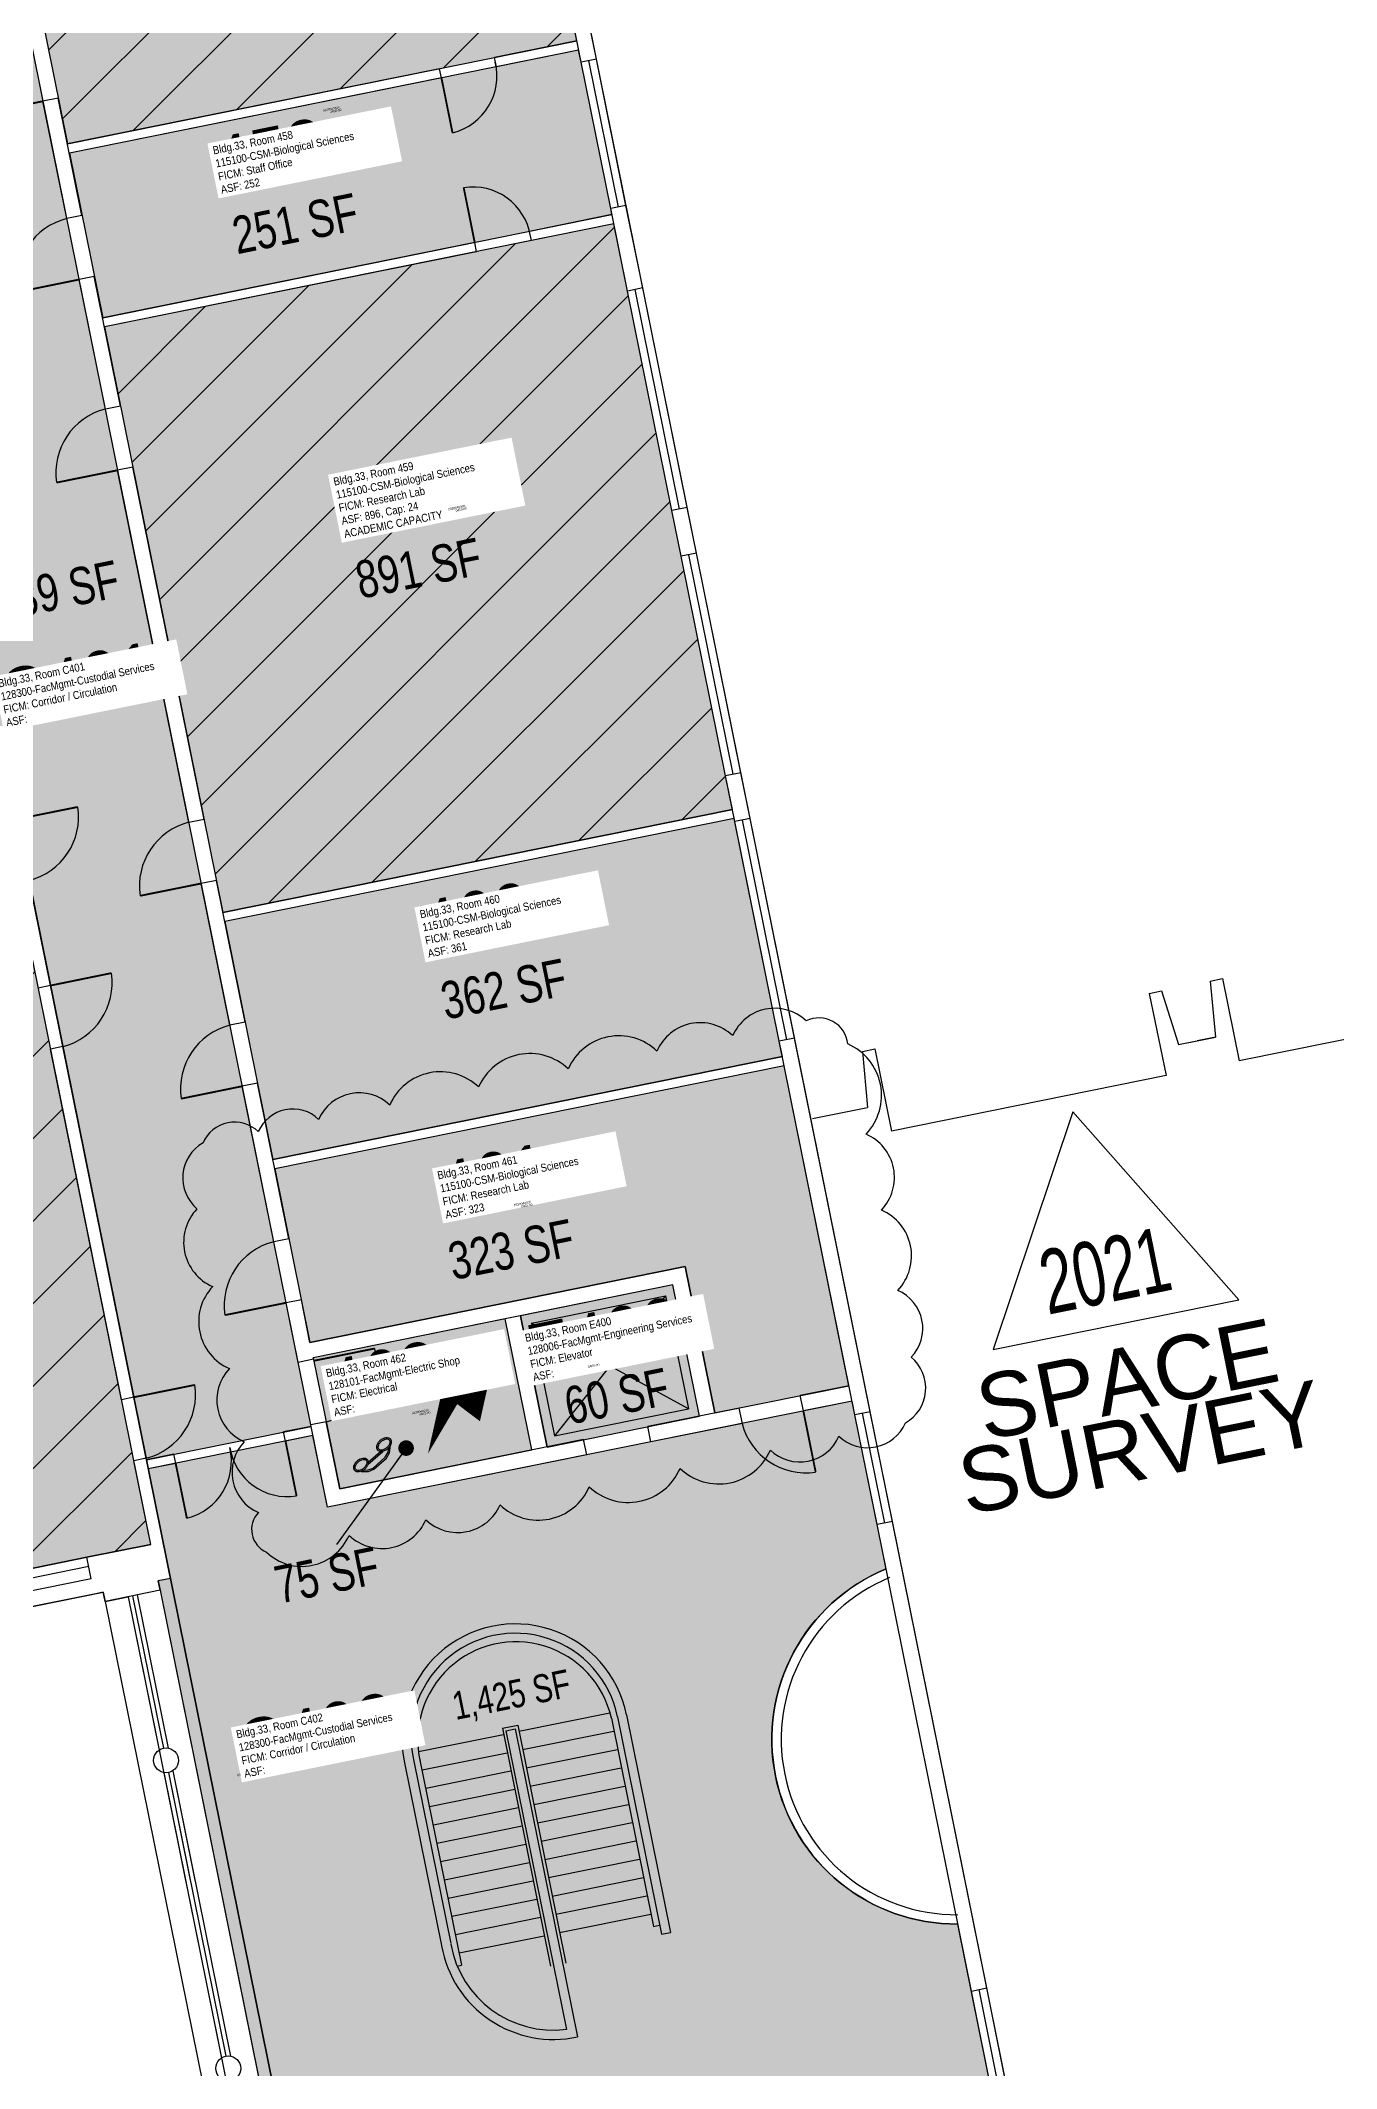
# Model space of a CAD drawing. Header units: inches. Extents: x 69218124 to 69220511, y 27679097 to 27683436.
# Drawn here: x 69218760 to 69219593, y 27681273 to 27682577 of the extents above; entities that cross this region are included whole.
import ezdxf
from ezdxf.enums import TextEntityAlignment as Align

# ---------------------------------------------------------------- set-up
doc = ezdxf.new("R2010")
doc.units = ezdxf.units.IN
doc.header["$LTSCALE"] = 0.25
doc.header["$MEASUREMENT"] = 0
doc.layers.get('0').update_dxf_attribs({"linetype": 'CONTINUOUS'})
for name, color, linetype in [('A-DOOR', 2, 'CONTINUOUS'), ('A-FLOR', 3, 'CONTINUOUS'), ('A-GLAZ', 1, 'CONTINUOUS'), ('A-IDEN-ICON', 4, 'CONTINUOUS'), ('A-IDEN-RNUM', 7, 'CONTINUOUS'), ('A-IDEN-SNUM', 4, 'CONTINUOUS'), ('A-IDEN-VNUM', 4, 'CONTINUOUS'), ('A-ROOF', 2, 'CONTINUOUS'), ('A-WALL', 5, 'CONTINUOUS'), ('AREA-ASSIGN', 7, 'CONTINUOUS'), ('AREA-GROSS', 1, 'CONTINUOUS'), ('AREA-OUTSIDE', 3, 'CONTINUOUS'), ('AREA-TEXT', 3, 'CONTINUOUS'), ('Rooms-Capacity', 4, 'CONTINUOUS'), ('Rooms-Category-Color', 7, 'CONTINUOUS'), ('Rooms-College-Color', 7, 'CONTINUOUS'), ('Rooms-Department-Color', 7, 'CONTINUOUS'), ('Rooms-Division-Color', 7, 'CONTINUOUS'), ('Rooms-Information', 7, 'CONTINUOUS')]:
    doc.layers.add(name, color=color, linetype=linetype)
doc.layers.add('A-REV', color=1, linetype='CONTINUOUS', true_color=0xff0000)
doc.styles.add('Arial', font='arial.ttf')
doc.styles.add('CP_AREA', font='arial.ttf', dxfattribs={"height": 15})
doc.styles.add('CP_ROOMSNUMBER', font='arial.ttf', dxfattribs={"height": 1})
doc.styles.add('CP_ROOMVNUMBER', font='arial.ttf', dxfattribs={"width": 0.85, "height": 0.075})
doc.styles.get("Standard").update_dxf_attribs({"font": 'arial.ttf'})
doc.dimstyles.get("Standard").update_dxf_attribs({"dimtxt": 0.18, "dimasz": 0.18, "dimexe": 0.18, "dimexo": 0.0625, "dimgap": 0.09, "dimtad": 0, "dimtih": 1, "dimtoh": 1, "dimdec": 4, "dimzin": 0, "dimdsep": 46, "dimtxsty": 'Standard', "dimcen": 0.09, "dimadec": 0, "dimazin": 0, "dimtfac": 1, "dimtdec": 4, "dimtofl": 0, "dimtmove": 0, "dimatfit": 3, "dimfxl": 1, "dimtolj": 1, "dimtzin": 0, "dimarcsym": 0})
pattern_1 = [(45, (0, 0), (-26.516504294, 26.516504294), [])]

# ---------------------------------------------------------------- blocks, each defined once
blk = doc.blocks.new('CPELECT')
blk.add_lwpolyline([(0.0623, 0.0629, 0, 0.03, 0), (0.0105, -0.0168, 0.03, 0.03, 0), (-0.0105, 0.0068, 0.03, 0, 0), (-0.0623, -0.0729, 0.03, 0, 0)], format="xyseb")
blk = doc.blocks.new('CPPHONE')
for p, q in [((0.0096, 0.0252), (-0.0196, -0.0252)), ((0.0169, 0.0279), (-0.0182, -0.0329))]:
    blk.add_line(p, q)
for points in [[(0.0288, 0.0786, 0.139889), (0.0216, 0.0804, 0.107118), (0.0122, 0.0781, 0.079812), (0.0039, 0.0722, 0.067459), (-0.0035, 0.0626, 0.067459), (-0.008, 0.0515, 0.079812), (-0.009, 0.0413, 0.107118), (-0.0064, 0.032, 0.139889), (-0.0012, 0.0267, 0.139889), (0.0061, 0.0248, 0.107118), (0.0155, 0.0272, 0.079812), (0.0238, 0.0331, 0.067459), (0.0312, 0.0426, 0.067459), (0.0357, 0.0538, 0.079812), (0.0367, 0.0639, 0.107118), (0.034, 0.0732, 0.139889)], [(0.0263, 0.0743, 0.139889), (0.0218, 0.0754, 0.107118), (0.0144, 0.0736, 0.079812), (0.0074, 0.0686, 0.067459), (0.0008, 0.0601, 0.067459), (-0.0032, 0.0502, 0.079812), (-0.004, 0.0417, 0.107118), (-0.0019, 0.0344, 0.139889), (0.0013, 0.031, 0.139889), (0.0059, 0.0298, 0.107118), (0.0133, 0.0317, 0.079812), (0.0203, 0.0367, 0.067459), (0.0268, 0.0451, 0.067459), (0.0309, 0.055, 0.079812), (0.0317, 0.0636, 0.107118), (0.0296, 0.0709, 0.139889)], [(-0.0262, -0.0167, 0.139889), (-0.0334, -0.0148, 0.107118), (-0.0428, -0.0172, 0.079812), (-0.0511, -0.0231, 0.067459), (-0.0585, -0.0326, 0.067459), (-0.063, -0.0438, 0.079812), (-0.064, -0.0539, 0.107118), (-0.0614, -0.0632, 0.139889), (-0.0562, -0.0686, 0.139889), (-0.0489, -0.0704, 0.107118), (-0.0395, -0.0681, 0.079812), (-0.0312, -0.0622, 0.067459), (-0.0238, -0.0526, 0.067459), (-0.0193, -0.0415, 0.079812), (-0.0183, -0.0313, 0.107118), (-0.021, -0.022, 0.139889)], [(-0.0287, -0.021, 0.139889), (-0.0332, -0.0198, 0.107118), (-0.0406, -0.0217, 0.079812), (-0.0476, -0.0267, 0.067459), (-0.0542, -0.0351, 0.067459), (-0.0582, -0.045, 0.079812), (-0.059, -0.0536, 0.107118), (-0.0569, -0.0609, 0.139889), (-0.0537, -0.0643, 0.139889), (-0.0491, -0.0654, 0.107118), (-0.0417, -0.0636, 0.079812), (-0.0347, -0.0586, 0.067459), (-0.0282, -0.0501, 0.067459), (-0.0241, -0.0402, 0.079812), (-0.0233, -0.0317, 0.107118), (-0.0254, -0.0244, 0.139889)]]:
    blk.add_lwpolyline(points, format="xyb", close=True)
for points in [[(0.0364, 0.0572), (0.0417, 0.0308), (0.0382, 0.0108), (0.0082, -0.0411), (-0.0083, -0.0558), (-0.0338, -0.0645)], [(0.0334, 0.047), (0.0366, 0.0307), (0.0334, 0.0126), (0.0043, -0.0379), (-0.0109, -0.0514), (-0.0265, -0.0567)]]:
    blk.add_lwpolyline(points)
blk = doc.blocks.new('Space Revision')
at = {"layer": 'A-REV', "transparency": 16777216}
blk.add_lwpolyline([(0, 2.538), (-1.465, 0), (1.465, 0)], close=True, dxfattribs=at)
at = {"layer": 'A-REV', "transparency": 16777216, "insert": (0, -0.274), "char_height": 0.75, "attachment_point": 2, "line_spacing_factor": 0.65, "style": 'Arial'}
blk.add_mtext_dynamic_manual_height_columns('SPACE\\PSURVEY', width=1.2391, gutter_width=0.0182, heights=[0], dxfattribs=at)
at = {"layer": 'A-REV', "transparency": 16777216, "style": 'Arial', "width": 0.65}
blk.add_attdef('YEAR', text='', height=0.75, dxfattribs=at).set_placement((0, 0.646), align=Align.MIDDLE_CENTER)
at = {"layer": 'A-REV', "style": 'Arial', "flags": 1}
blk.add_attdef('UPDATES', text='', height=0.75, dxfattribs=at).set_placement((1.499, 1.084), align=Align.TOP_LEFT)

msp = doc.modelspace()

# ---------------------------------------------------------------- hatches: boundary and pattern name
at = {"layer": 'Rooms-Capacity'}
h = msp.add_hatch(dxfattribs=at)
h.set_pattern_fill('ANSI31', color=256, scale=300, style=0)
h.set_pattern_definition(pattern_1)
h.paths.add_polyline_path([(69219104.5, 27682576.7), (69219096.6, 27682615.9), (69219068, 27682757), (69219062.1, 27682786.4), (69219033.5, 27682927.6), (69219029.8, 27682946.2), (69218702.4, 27682880), (69218777.2, 27682510.5)])
h = msp.add_hatch(dxfattribs=at)
h.set_pattern_fill('ANSI31', color=256, scale=300, style=0)
h.set_pattern_definition(pattern_1)
h.paths.add_polyline_path([(69218877.1, 27682016.5), (69219204.5, 27682082.7), (69219200.1, 27682104.3), (69219171.6, 27682245.4), (69219165.6, 27682274.8), (69219137.1, 27682415.9), (69219128.3, 27682459.1), (69218801, 27682392.8)])
h = msp.add_hatch(dxfattribs=at)
h.set_pattern_fill('ANSI31', color=256, scale=300, style=0)
h.set_pattern_definition(pattern_1)
h.paths.add_polyline_path([(69218754.8, 27681985.7), (69218425.5, 27681919), (69218428, 27681906.3), (69218437.6, 27681859.3), (69218501.4, 27681543.6), (69218695.5, 27681582.9), (69218789.6, 27681602), (69218830.7, 27681610.3)])
at = {"layer": 'Rooms-Category-Color', "true_color": 0xffff64}
msp.add_hatch(color=51, dxfattribs=at).paths.add_polyline_path([(69219104.5, 27682576.7), (69219096.6, 27682615.9), (69219068, 27682757), (69219062.1, 27682786.4), (69219033.5, 27682927.6), (69219029.8, 27682946.2), (69218702.4, 27682880), (69218777.2, 27682510.5)])
at = {"layer": 'Rooms-Category-Color', "true_color": 0xadadad}
for points in [[(69218827.9, 27681664.7), (69218933.7, 27681686.1), (69218712, 27682782), (69218606.2, 27682760.6)], [(69219166.3, 27681777.1), (69219068.3, 27681757.2), (69219085.4, 27681672.9), (69219183.4, 27681692.8)], [(69219075.6, 27681671), (69219058.5, 27681755.3), (69218935, 27681730.3), (69218952.1, 27681646)]]:
    msp.add_hatch(color=253, dxfattribs=at).paths.add_polyline_path(points)
at = {"layer": 'Rooms-Category-Color', "true_color": 0xfa9ba3}
msp.add_hatch(color=241, dxfattribs=at).paths.add_polyline_path([(69219127.1, 27682465), (69219126.3, 27682468.9), (69219107.3, 27682563), (69219105.7, 27682570.8), (69218778.4, 27682504.6), (69218799.8, 27682398.7)])
at = {"layer": 'Rooms-Category-Color', "true_color": 0xe3f498}
for points in [[(69218877.1, 27682016.5), (69219204.5, 27682082.7), (69219200.1, 27682104.3), (69219171.6, 27682245.4), (69219165.6, 27682274.8), (69219137.1, 27682415.9), (69219128.3, 27682459.1), (69218801, 27682392.8)], [(69218909.2, 27681857.7), (69219236.6, 27681923.9), (69219234.6, 27681933.7), (69219205.7, 27682076.8), (69218878.3, 27682010.6)], [(69218754.8, 27681985.7), (69218425.5, 27681919), (69218428, 27681906.3), (69218437.6, 27681859.3), (69218501.4, 27681543.6), (69218695.5, 27681582.9), (69218789.6, 27681602), (69218830.7, 27681610.3)], [(69218910.4, 27681851.8), (69218933, 27681740.1), (69219174.2, 27681788.9), (69219193.2, 27681694.8), (69219279.4, 27681712.2), (69219237.8, 27681918)]]:
    msp.add_hatch(color=61, dxfattribs=at).paths.add_polyline_path(points)
at = {"layer": 'Rooms-Category-Color', "true_color": 0xadadad}
h = msp.add_hatch(color=253, dxfattribs=at)
edge = h.paths.add_edge_path()
edge.add_line((69219303.3, 27681594.6), (69219283.2, 27681693.6))
edge.add_line((69219283.2, 27681693.6), (69219281.4, 27681702.4))
edge.add_line((69219281.4, 27681702.4), (69218944.3, 27681634.2))
edge.add_line((69218944.3, 27681634.2), (69218934.9, 27681680.3))
edge.add_line((69218934.9, 27681680.3), (69218829.1, 27681658.8))
edge.add_line((69218829.1, 27681658.8), (69218843.3, 27681588.3))
edge.add_line((69218843.3, 27681588.3), (69218835.5, 27681586.8))
edge.add_line((69218835.5, 27681586.8), (69218836.7, 27681580.9))
edge.add_line((69218836.7, 27681580.9), (69218836.7, 27681580.9))
edge.add_line((69218836.7, 27681580.9), (69218920.8, 27681165.3))
edge.add_line((69218920.8, 27681165.3), (69218928.6, 27681166.9))
edge.add_line((69218928.6, 27681166.9), (69218932.2, 27681149.2))
edge.add_line((69218932.2, 27681149.2), (69218934.4, 27681138.5))
edge.add_line((69218934.4, 27681138.5), (69218937.3, 27681123.8))
edge.add_line((69218937.3, 27681123.8), (69219051, 27681146.8))
edge.add_line((69219051, 27681146.8), (69219043.9, 27681182))
edge.add_line((69219043.9, 27681182), (69219373.2, 27681248.7))
edge.add_line((69219373.2, 27681248.7), (69219372.4, 27681252.6))
edge.add_line((69219372.4, 27681252.6), (69219349.4, 27681366.3))
edge.add_arc((69219348.5, 27681484.9), 118.6, 112.4189, 270.4584, ccw=False)
at = {"layer": 'Rooms-College-Color', "true_color": 0xffff64}
msp.add_hatch(color=51, dxfattribs=at).paths.add_polyline_path([(69219104.5, 27682576.7), (69219096.6, 27682615.9), (69219068, 27682757), (69219062.1, 27682786.4), (69219033.5, 27682927.6), (69219029.8, 27682946.2), (69218702.4, 27682880), (69218777.2, 27682510.5)])
at = {"layer": 'Rooms-College-Color', "true_color": 0xadadad}
for points in [[(69218827.9, 27681664.7), (69218933.7, 27681686.1), (69218712, 27682782), (69218606.2, 27682760.6)], [(69219166.3, 27681777.1), (69219068.3, 27681757.2), (69219085.4, 27681672.9), (69219183.4, 27681692.8)], [(69219075.6, 27681671), (69219058.5, 27681755.3), (69218935, 27681730.3), (69218952.1, 27681646)]]:
    msp.add_hatch(color=253, dxfattribs=at).paths.add_polyline_path(points)
at = {"layer": 'Rooms-College-Color', "true_color": 0xffe090}
for points in [[(69219127.1, 27682465), (69219126.3, 27682468.9), (69219107.3, 27682563), (69219105.7, 27682570.8), (69218778.4, 27682504.6), (69218799.8, 27682398.7)], [(69218877.1, 27682016.5), (69219204.5, 27682082.7), (69219200.1, 27682104.3), (69219171.6, 27682245.4), (69219165.6, 27682274.8), (69219137.1, 27682415.9), (69219128.3, 27682459.1), (69218801, 27682392.8)], [(69218909.2, 27681857.7), (69219236.6, 27681923.9), (69219234.6, 27681933.7), (69219205.7, 27682076.8), (69218878.3, 27682010.6)], [(69218754.8, 27681985.7), (69218425.5, 27681919), (69218428, 27681906.3), (69218437.6, 27681859.3), (69218501.4, 27681543.6), (69218695.5, 27681582.9), (69218789.6, 27681602), (69218830.7, 27681610.3)], [(69218910.4, 27681851.8), (69218933, 27681740.1), (69219174.2, 27681788.9), (69219193.2, 27681694.8), (69219279.4, 27681712.2), (69219237.8, 27681918)]]:
    msp.add_hatch(color=41, dxfattribs=at).paths.add_polyline_path(points)
at = {"layer": 'Rooms-College-Color', "true_color": 0xadadad}
h = msp.add_hatch(color=253, dxfattribs=at)
edge = h.paths.add_edge_path()
edge.add_line((69219303.3, 27681594.6), (69219283.2, 27681693.6))
edge.add_line((69219283.2, 27681693.6), (69219281.4, 27681702.4))
edge.add_line((69219281.4, 27681702.4), (69218944.3, 27681634.2))
edge.add_line((69218944.3, 27681634.2), (69218934.9, 27681680.3))
edge.add_line((69218934.9, 27681680.3), (69218829.1, 27681658.8))
edge.add_line((69218829.1, 27681658.8), (69218843.3, 27681588.3))
edge.add_line((69218843.3, 27681588.3), (69218835.5, 27681586.8))
edge.add_line((69218835.5, 27681586.8), (69218836.7, 27681580.9))
edge.add_line((69218836.7, 27681580.9), (69218836.7, 27681580.9))
edge.add_line((69218836.7, 27681580.9), (69218920.8, 27681165.3))
edge.add_line((69218920.8, 27681165.3), (69218928.6, 27681166.9))
edge.add_line((69218928.6, 27681166.9), (69218932.2, 27681149.2))
edge.add_line((69218932.2, 27681149.2), (69218934.4, 27681138.5))
edge.add_line((69218934.4, 27681138.5), (69218937.3, 27681123.8))
edge.add_line((69218937.3, 27681123.8), (69219051, 27681146.8))
edge.add_line((69219051, 27681146.8), (69219043.9, 27681182))
edge.add_line((69219043.9, 27681182), (69219373.2, 27681248.7))
edge.add_line((69219373.2, 27681248.7), (69219372.4, 27681252.6))
edge.add_line((69219372.4, 27681252.6), (69219349.4, 27681366.3))
edge.add_arc((69219348.5, 27681484.9), 118.6, 112.4189, 270.4584, ccw=False)
at = {"layer": 'Rooms-Department-Color', "true_color": 0x003fff}
msp.add_hatch(color=160, dxfattribs=at).paths.add_polyline_path([(69219104.5, 27682576.7), (69219096.6, 27682615.9), (69219068, 27682757), (69219062.1, 27682786.4), (69219033.5, 27682927.6), (69219029.8, 27682946.2), (69218702.4, 27682880), (69218777.2, 27682510.5)])
at = {"layer": 'Rooms-Department-Color', "true_color": 0xacacac}
for points in [[(69218827.9, 27681664.7), (69218933.7, 27681686.1), (69218712, 27682782), (69218606.2, 27682760.6)], [(69219166.3, 27681777.1), (69219068.3, 27681757.2), (69219085.4, 27681672.9), (69219183.4, 27681692.8)], [(69219075.6, 27681671), (69219058.5, 27681755.3), (69218935, 27681730.3), (69218952.1, 27681646)]]:
    msp.add_hatch(color=253, dxfattribs=at).paths.add_polyline_path(points)
at = {"layer": 'Rooms-Department-Color', "true_color": 0xffe090}
for points in [[(69219127.1, 27682465), (69219126.3, 27682468.9), (69219107.3, 27682563), (69219105.7, 27682570.8), (69218778.4, 27682504.6), (69218799.8, 27682398.7)], [(69218877.1, 27682016.5), (69219204.5, 27682082.7), (69219200.1, 27682104.3), (69219171.6, 27682245.4), (69219165.6, 27682274.8), (69219137.1, 27682415.9), (69219128.3, 27682459.1), (69218801, 27682392.8)], [(69218909.2, 27681857.7), (69219236.6, 27681923.9), (69219234.6, 27681933.7), (69219205.7, 27682076.8), (69218878.3, 27682010.6)], [(69218754.8, 27681985.7), (69218425.5, 27681919), (69218428, 27681906.3), (69218437.6, 27681859.3), (69218501.4, 27681543.6), (69218695.5, 27681582.9), (69218789.6, 27681602), (69218830.7, 27681610.3)], [(69218910.4, 27681851.8), (69218933, 27681740.1), (69219174.2, 27681788.9), (69219193.2, 27681694.8), (69219279.4, 27681712.2), (69219237.8, 27681918)]]:
    msp.add_hatch(color=41, dxfattribs=at).paths.add_polyline_path(points)
at = {"layer": 'Rooms-Department-Color', "true_color": 0xacacac}
h = msp.add_hatch(color=253, dxfattribs=at)
edge = h.paths.add_edge_path()
edge.add_line((69219303.3, 27681594.6), (69219283.2, 27681693.6))
edge.add_line((69219283.2, 27681693.6), (69219281.4, 27681702.4))
edge.add_line((69219281.4, 27681702.4), (69218944.3, 27681634.2))
edge.add_line((69218944.3, 27681634.2), (69218934.9, 27681680.3))
edge.add_line((69218934.9, 27681680.3), (69218829.1, 27681658.8))
edge.add_line((69218829.1, 27681658.8), (69218843.3, 27681588.3))
edge.add_line((69218843.3, 27681588.3), (69218835.5, 27681586.8))
edge.add_line((69218835.5, 27681586.8), (69218836.7, 27681580.9))
edge.add_line((69218836.7, 27681580.9), (69218836.7, 27681580.9))
edge.add_line((69218836.7, 27681580.9), (69218920.8, 27681165.3))
edge.add_line((69218920.8, 27681165.3), (69218928.6, 27681166.9))
edge.add_line((69218928.6, 27681166.9), (69218932.2, 27681149.2))
edge.add_line((69218932.2, 27681149.2), (69218934.4, 27681138.5))
edge.add_line((69218934.4, 27681138.5), (69218937.3, 27681123.8))
edge.add_line((69218937.3, 27681123.8), (69219051, 27681146.8))
edge.add_line((69219051, 27681146.8), (69219043.9, 27681182))
edge.add_line((69219043.9, 27681182), (69219373.2, 27681248.7))
edge.add_line((69219373.2, 27681248.7), (69219372.4, 27681252.6))
edge.add_line((69219372.4, 27681252.6), (69219349.4, 27681366.3))
edge.add_arc((69219348.5, 27681484.9), 118.6, 112.4189, 270.4584, ccw=False)
at = {"layer": 'Rooms-Division-Color', "true_color": 0x003fff}
msp.add_hatch(color=160, dxfattribs=at).paths.add_polyline_path([(69219104.5, 27682576.7), (69219096.6, 27682615.9), (69219068, 27682757), (69219062.1, 27682786.4), (69219033.5, 27682927.6), (69219029.8, 27682946.2), (69218702.4, 27682880), (69218777.2, 27682510.5)])
at = {"layer": 'Rooms-Division-Color', "true_color": 0xadadad}
for points in [[(69218827.9, 27681664.7), (69218933.7, 27681686.1), (69218712, 27682782), (69218606.2, 27682760.6)], [(69219166.3, 27681777.1), (69219068.3, 27681757.2), (69219085.4, 27681672.9), (69219183.4, 27681692.8)], [(69219075.6, 27681671), (69219058.5, 27681755.3), (69218935, 27681730.3), (69218952.1, 27681646)]]:
    msp.add_hatch(color=253, dxfattribs=at).paths.add_polyline_path(points)
at = {"layer": 'Rooms-Division-Color', "true_color": 0xffe090}
for points in [[(69219127.1, 27682465), (69219126.3, 27682468.9), (69219107.3, 27682563), (69219105.7, 27682570.8), (69218778.4, 27682504.6), (69218799.8, 27682398.7)], [(69218877.1, 27682016.5), (69219204.5, 27682082.7), (69219200.1, 27682104.3), (69219171.6, 27682245.4), (69219165.6, 27682274.8), (69219137.1, 27682415.9), (69219128.3, 27682459.1), (69218801, 27682392.8)], [(69218909.2, 27681857.7), (69219236.6, 27681923.9), (69219234.6, 27681933.7), (69219205.7, 27682076.8), (69218878.3, 27682010.6)], [(69218754.8, 27681985.7), (69218425.5, 27681919), (69218428, 27681906.3), (69218437.6, 27681859.3), (69218501.4, 27681543.6), (69218695.5, 27681582.9), (69218789.6, 27681602), (69218830.7, 27681610.3)], [(69218910.4, 27681851.8), (69218933, 27681740.1), (69219174.2, 27681788.9), (69219193.2, 27681694.8), (69219279.4, 27681712.2), (69219237.8, 27681918)]]:
    msp.add_hatch(color=41, dxfattribs=at).paths.add_polyline_path(points)
at = {"layer": 'Rooms-Division-Color', "true_color": 0xadadad}
h = msp.add_hatch(color=253, dxfattribs=at)
edge = h.paths.add_edge_path()
edge.add_line((69219303.3, 27681594.6), (69219283.2, 27681693.6))
edge.add_line((69219283.2, 27681693.6), (69219281.4, 27681702.4))
edge.add_line((69219281.4, 27681702.4), (69218944.3, 27681634.2))
edge.add_line((69218944.3, 27681634.2), (69218934.9, 27681680.3))
edge.add_line((69218934.9, 27681680.3), (69218829.1, 27681658.8))
edge.add_line((69218829.1, 27681658.8), (69218843.3, 27681588.3))
edge.add_line((69218843.3, 27681588.3), (69218835.5, 27681586.8))
edge.add_line((69218835.5, 27681586.8), (69218836.7, 27681580.9))
edge.add_line((69218836.7, 27681580.9), (69218836.7, 27681580.9))
edge.add_line((69218836.7, 27681580.9), (69218920.8, 27681165.3))
edge.add_line((69218920.8, 27681165.3), (69218928.6, 27681166.9))
edge.add_line((69218928.6, 27681166.9), (69218932.2, 27681149.2))
edge.add_line((69218932.2, 27681149.2), (69218934.4, 27681138.5))
edge.add_line((69218934.4, 27681138.5), (69218937.3, 27681123.8))
edge.add_line((69218937.3, 27681123.8), (69219051, 27681146.8))
edge.add_line((69219051, 27681146.8), (69219043.9, 27681182))
edge.add_line((69219043.9, 27681182), (69219373.2, 27681248.7))
edge.add_line((69219373.2, 27681248.7), (69219372.4, 27681252.6))
edge.add_line((69219372.4, 27681252.6), (69219349.4, 27681366.3))
edge.add_arc((69219348.5, 27681484.9), 118.6, 112.4189, 270.4584, ccw=False)

# ---------------------------------------------------------------- linework, layer by layer
at = {"layer": 'A-DOOR', "const_width": 1.2, "elevation": 0}
for points in [[(69219017.5, 27682553), (69219024.6, 27682517.7)], [(69218761.4, 27682537.9), (69218722.2, 27682530)], [(69219038.9, 27682447.1), (69219031.8, 27682482.4)], [(69218784.6, 27682423.3), (69218745.4, 27682415.3)], [(69218809.4, 27682300.7), (69218770.2, 27682292.8)], [(69218744.6, 27682076.4), (69218783.8, 27682084.3)], [(69218863.1, 27682035.1), (69218823.9, 27682027.2)], [(69218766.2, 27681969.5), (69218805.4, 27681977.5)], [(69218889.5, 27681904.8), (69218850.3, 27681896.8)], [(69218917.7, 27681765.6), (69218878.5, 27681757.7)], [(69218935.4, 27681728.3), (69218974.6, 27681736.2)], [(69218819.8, 27681704.9), (69218859, 27681712.8)], [(69219250.1, 27681696.1), (69219258, 27681656.9)], [(69218917.3, 27681676.7), (69218924.4, 27681641.4)], [(69218846.7, 27681662.4), (69218853.9, 27681627.1)]]:
    msp.add_lwpolyline(points, dxfattribs=at)
at = {"layer": 'A-DOOR'}
for centre, radius, start, end in [((69219015.7, 27682554.1, 0), 37.5, 283.7293, 13.7293), ((69219037.7, 27682445.3, 0), 37.5, 9.1481, 99.1481), ((69218787, 27682421.7, 0), 42.1, 104.1782, 188.6991), ((69218811.8, 27682299.2, 0), 42.1, 104.1782, 188.6991), ((69218742.2, 27682077.9, 0), 42.1, 284.1782, 8.6991), ((69218865.5, 27682033.6, 0), 42.1, 104.1782, 188.6991), ((69218763.8, 27681971.1, 0), 42.1, 284.1782, 8.6991), ((69218891.9, 27681903.2, 0), 42.1, 104.1782, 188.6991), ((69218920, 27681764, 0), 42.1, 104.1782, 188.6991), ((69218933.1, 27681729.9, 0), 42.1, 284.1782, 8.6991), ((69218817.4, 27681706.5, 0), 42.1, 284.1782, 8.6991), ((69219251.6, 27681698.4, 0), 42.1, 194.1782, 278.6991), ((69218845, 27681663.6, 0), 37.5, 283.7293, 13.7293), ((69218918.5, 27681678.5, 0), 37.5, 189.1481, 279.1481)]:
    msp.add_arc(centre, radius, start, end, dxfattribs=at)
at = {"layer": 'A-FLOR'}
for p, q in [((69219075.4, 27681752.5, 0), (69219161.6, 27681770, 0)), ((69219161.6, 27681770, 0), (69219090.1, 27681680, 0)), ((69219161.6, 27681770, 0), (69219176.3, 27681697.5, 0)), ((69219075.4, 27681752.5, 0), (69219090.1, 27681680, 0)), ((69219176.3, 27681697.5, 0), (69219075.4, 27681752.5, 0)), ((69219090.1, 27681680, 0), (69219176.3, 27681697.5, 0)), ((69218801.4, 27681573.7, 0), (69218885.5, 27681158.2, 0)), ((69218836.7, 27681580.9, 0), (69218920.8, 27681165.3, 0)), ((69219056.7, 27681492.1, 0), (69219066.5, 27681494.1, 0)), ((69219056.7, 27681492.1, 0), (69219087.6, 27681339.2, 0)), ((69219059, 27681490.5, 0), (69219064.9, 27681491.7, 0)), ((69219066.5, 27681494.1, 0), (69219097.4, 27681341.2, 0)), ((69219067.3, 27681490.2, 0), (69219125.8, 27681502, 0)), ((69219126.7, 27681498.7, 0), (69219153.8, 27681364.8, 0)), ((69219002.7, 27681477.1, 0), (69219057.4, 27681488.2, 0)), ((69219069.6, 27681478.4, 0), (69219128.2, 27681490.3, 0)), ((69219072, 27681466.6, 0), (69219130.6, 27681478.5, 0)), ((69219003.2, 27681473.7, 0), (69219030.3, 27681339.9, 0)), ((69219005.1, 27681465.4, 0), (69219059.8, 27681476.4, 0)), ((69219074.4, 27681454.9, 0), (69219133, 27681466.7, 0)), ((69219007.5, 27681453.6, 0), (69219062.2, 27681464.7, 0)), ((69219009.9, 27681441.8, 0), (69219064.6, 27681452.9, 0)), ((69219076.8, 27681443.1, 0), (69219135.4, 27681455, 0)), ((69219012.3, 27681430.1, 0), (69219067, 27681441.1, 0)), ((69219079.2, 27681431.4, 0), (69219137.7, 27681443.2, 0)), ((69219014.6, 27681418.3, 0), (69219069.3, 27681429.4, 0)), ((69219081.5, 27681419.6, 0), (69219140.1, 27681431.5, 0)), ((69219017, 27681406.5, 0), (69219071.7, 27681417.6, 0)), ((69219083.9, 27681407.8, 0), (69219142.5, 27681419.7, 0)), ((69219019.4, 27681394.8, 0), (69219074.1, 27681405.9, 0)), ((69219086.3, 27681396.1, 0), (69219144.9, 27681407.9, 0)), ((69219021.8, 27681383, 0), (69219076.5, 27681394.1, 0)), ((69219088.7, 27681384.3, 0), (69219147.3, 27681396.2, 0)), ((69219024.1, 27681371.3, 0), (69219078.9, 27681382.3, 0)), ((69219091.1, 27681372.6, 0), (69219149.6, 27681384.4, 0)), ((69219026.5, 27681359.5, 0), (69219081.2, 27681370.6, 0)), ((69219093.4, 27681360.8, 0), (69219152, 27681372.6, 0)), ((69219153.8, 27681364.8, 0), (69219157.7, 27681365.6, 0)), ((69219028.9, 27681347.7, 0), (69219083.6, 27681358.8, 0)), ((69219027.6, 27681339.3, 0), (69219030.3, 27681339.9, 0))]:
    msp.add_line(p, q, dxfattribs=at)
msp.add_arc((69219065.3, 27681484.7, 0), 63, 12.8486, 192.8513, dxfattribs=at)
at = {"layer": 'A-GLAZ'}
for p, q in [((69219126.3, 27682468.9, 0), (69219107.3, 27682563, 0)), ((69219131.2, 27682469.9, 0), (69219112.2, 27682564, 0)), ((69219136.1, 27682470.9, 0), (69219117.1, 27682565, 0)), ((69219170.5, 27682275.8, 0), (69219142, 27682416.9, 0)), ((69219175.4, 27682276.8, 0), (69219146.9, 27682417.9, 0)), ((69219165.6, 27682274.8, 0), (69219137.1, 27682415.9, 0)), ((69219209.9, 27682106.2, 0), (69219181.4, 27682247.4, 0)), ((69219200.1, 27682104.3, 0), (69219171.6, 27682245.4, 0)), ((69219205, 27682105.3, 0), (69219176.5, 27682246.4, 0)), ((69219234.6, 27681933.7, 0), (69219206.1, 27682074.9, 0)), ((69219239.5, 27681934.7, 0), (69219211, 27682075.9, 0)), ((69219244.4, 27681935.7, 0), (69219215.9, 27682076.8, 0)), ((69219297.5, 27681623, 0), (69219283.2, 27681693.6, 0)), ((69219302.4, 27681624, 0), (69219288.1, 27681694.6, 0)), ((69219307.3, 27681625, 0), (69219293, 27681695.6, 0)), ((69218816.1, 27681576.7, 0), (69218836, 27681478.1, 0)), ((69218819, 27681577.3, 0), (69218838.9, 27681479.3, 0)), ((69218822, 27681577.9, 0), (69218841.9, 27681479.3, 0)), ((69218844.9, 27681464.8, 0), (69218882, 27681281.3, 0)), ((69218844.9, 27681464.8, 0), (69218859.1, 27681394.5, 0)), ((69218839, 27681463.6, 0), (69218876.1, 27681280.1, 0)), ((69218839, 27681463.6, 0), (69218853.2, 27681393.3, 0)), ((69218842, 27681463.6, 0), (69218878.9, 27681281.3, 0)), ((69218842, 27681463.6, 0), (69218856, 27681394.4, 0)), ((69219372.4, 27681252.6), (69219358.2, 27681323.2, 0)), ((69219377.3, 27681253.6), (69219363.1, 27681324.2, 0)), ((69219382.2, 27681254.6, 0), (69219368, 27681325.2, 0))]:
    msp.add_line(p, q, dxfattribs=at)
at = {"layer": 'A-REV', "elevation": 0}
msp.add_lwpolyline([(69218905, 27681605.3, 0.520567), (69218958.2, 27681616.1, 0.520567), (69219007.5, 27681626.1, 0.520567), (69219055.2, 27681635.7, 0.520567), (69219112.5, 27681647.3, 0.520567), (69219170.9, 27681659.1, 0.520567), (69219228.9, 27681670.9, 0.520567), (69219273, 27681679.8, 0.520567), (69219315.8, 27681688.4, 0.520567), (69219319.5, 27681730.6, 0.520567), (69219310.8, 27681773.6, 0.520567), (69219300.3, 27681825.2, 0.520567), (69219290.4, 27681874, 0.520567), (69219278.7, 27681932, 0.520567), (69219251.9, 27681946.8, 0.520567), (69219204.7, 27681937.3, 0.520567), (69219156, 27681927.4, 0.520567), (69219099, 27681915.9, 0.520567), (69219041.4, 27681904.3, 0.520567), (69218984.3, 27681892.7, 0.520567), (69218938.6, 27681883.5, 0.520567), (69218899.8, 27681875.6, 0.520567), (69218864.3, 27681868.4, 0.520567), (69218860.4, 27681826, 0.520567), (69218870.5, 27681776, 0.520567), (69218881.2, 27681723.3, 0.520567), (69218890.7, 27681676.3, 0.520567), (69218899.9, 27681630.8, 0.520567)], format="xyb", close=True, dxfattribs=at)
at = {"layer": 'A-ROOF'}
for p, q in [((69219511.6, 27681972.4), (69219519.5, 27681974)), ((69219519.5, 27681974, 0), (69219530.2, 27681921.1, 0)), ((69219472.4, 27681964.5), (69219480.3, 27681966.1)), ((69219472.4, 27681964.5, 0), (69219483.2, 27681911.6, 0)), ((69219480.3, 27681966.1, 0), (69219491.3, 27681931.6)), ((69219511.6, 27681972.4, 0), (69219514.9, 27681936.4)), ((69219706.6, 27681956.8, 0), (69219530.2, 27681921.1, 0)), ((69219491.3, 27681931.6), (69219514.9, 27681936.4)), ((69219514.9, 27681936.4, 0), (69219503.1, 27681934, 0)), ((69219288.1, 27681927.2), (69219296, 27681928.8)), ((69219288.1, 27681927.2, 0), (69219291.4, 27681891.1)), ((69219296, 27681928.8, 0), (69219306.7, 27681875.9, 0)), ((69219491.3, 27681931.6, 0), (69219503.1, 27681934, 0)), ((69219483.2, 27681911.6, 0), (69219306.7, 27681875.9, 0)), ((69219255.9, 27681884), (69219291.4, 27681891.2))]:
    msp.add_line(p, q, dxfattribs=at)
at = {"layer": 'A-WALL'}
for p, q in [((69219107.3, 27682563, 0), (69219096.6, 27682615.9, 0)), ((69219117.1, 27682565, 0), (69219106.4, 27682617.9, 0)), ((69219104.5, 27682576.7, 0), (69219051.6, 27682566, 0)), ((69219052.8, 27682560.1, 0), (69219051.6, 27682566, 0)), ((69219105.7, 27682570.8, 0), (69219052.8, 27682560.1, 0)), ((69219117.1, 27682565, 0), (69219107.3, 27682563, 0)), ((69219016.3, 27682558.8, 0), (69218777.2, 27682510.5, 0)), ((69219017.5, 27682553, 0), (69218778.4, 27682504.6, 0)), ((69219017.5, 27682553, 0), (69219016.3, 27682558.8, 0)), ((69218771.2, 27682539.9, 0), (69218761.4, 27682537.9, 0)), ((69218776.7, 27682462.5, 0), (69218761.4, 27682537.9, 0)), ((69218786.5, 27682464.4, 0), (69218771.2, 27682539.9, 0)), ((69219136.1, 27682470.9, 0), (69219126.3, 27682468.9, 0)), ((69219137.1, 27682415.9, 0), (69219126.3, 27682468.9, 0)), ((69219146.9, 27682417.9, 0), (69219136.1, 27682470.9, 0)), ((69218786.5, 27682464.4, 0), (69218776.7, 27682462.5, 0)), ((69219127.1, 27682465, 0), (69219074.2, 27682454.2, 0)), ((69219128.3, 27682459.1, 0), (69219075.4, 27682448.4, 0)), ((69219038.9, 27682447.1, 0), (69218799.8, 27682398.7, 0)), ((69219040.1, 27682441.2, 0), (69219038.9, 27682447.1, 0)), ((69219075.4, 27682448.4, 0), (69219074.2, 27682454.2, 0)), ((69219040.1, 27682441.2, 0), (69218801, 27682392.8, 0)), ((69218794.4, 27682425.2, 0), (69218784.6, 27682423.3, 0)), ((69218801.5, 27682339.9, 0), (69218784.6, 27682423.3, 0)), ((69218811.3, 27682341.9, 0), (69218794.4, 27682425.2, 0)), ((69219146.9, 27682417.9, 0), (69219137.1, 27682415.9, 0)), ((69218811.3, 27682341.9, 0), (69218801.5, 27682339.9, 0)), ((69218819.2, 27682302.7, 0), (69218809.4, 27682300.7, 0)), ((69218855.2, 27682074.3, 0), (69218809.4, 27682300.7, 0)), ((69218865, 27682076.3, 0), (69218819.2, 27682302.7, 0)), ((69219175.4, 27682276.8, 0), (69219165.6, 27682274.8, 0)), ((69219171.6, 27682245.4, 0), (69219165.6, 27682274.8, 0)), ((69219181.4, 27682247.4, 0), (69219175.4, 27682276.8, 0)), ((69219181.4, 27682247.4, 0), (69219171.6, 27682245.4, 0)), ((69219209.9, 27682106.2, 0), (69219200.1, 27682104.3, 0)), ((69219206.1, 27682074.9, 0), (69219200.1, 27682104.3, 0)), ((69219215.9, 27682076.8, 0), (69219209.9, 27682106.2, 0)), ((69219204.5, 27682082.7, 0), (69218877.1, 27682016.5, 0)), ((69218865, 27682076.3, 0), (69218855.2, 27682074.3, 0)), ((69219205.7, 27682076.8, 0), (69218878.3, 27682010.6, 0)), ((69219215.9, 27682076.8, 0), (69219206.1, 27682074.9, 0)), ((69218766.2, 27681969.5, 0), (69218752.5, 27682037.2, 0)), ((69218872.9, 27682037.1, 0), (69218863.1, 27682035.1, 0)), ((69218881.6, 27681944, 0), (69218863.1, 27682035.1, 0)), ((69218891.4, 27681946, 0), (69218872.9, 27682037.1, 0)), ((69218766.2, 27681969.5, 0), (69218758.3, 27681967.9, 0)), ((69218891.4, 27681946, 0), (69218881.6, 27681944, 0)), ((69219244.4, 27681935.7, 0), (69219234.6, 27681933.7, 0)), ((69219293, 27681695.6, 0), (69219244.4, 27681935.7, 0)), ((69218774.1, 27681930.3, 0), (69218766.3, 27681928.7, 0)), ((69218811.9, 27681703.3, 0), (69218766.3, 27681928.7, 0)), ((69218819.8, 27681704.9, 0), (69218774.1, 27681930.3, 0)), ((69219236.6, 27681923.9, 0), (69218909.2, 27681857.7, 0)), ((69219283.2, 27681693.6, 0), (69219234.6, 27681933.7, 0)), ((69219237.8, 27681918, 0), (69218910.4, 27681851.8, 0)), ((69218899.3, 27681906.8, 0), (69218889.5, 27681904.8, 0)), ((69218909.7, 27681804.8, 0), (69218889.5, 27681904.8, 0)), ((69218919.5, 27681806.8, 0), (69218899.3, 27681906.8, 0)), ((69218919.5, 27681806.8, 0), (69218909.7, 27681804.8, 0)), ((69219174.2, 27681788.9, 0), (69218933, 27681740.1, 0)), ((69219193.2, 27681694.8, 0), (69219174.2, 27681788.9, 0)), ((69218927.5, 27681767.6, 0), (69218917.7, 27681765.6, 0)), ((69218925.4, 27681727.3, 0), (69218917.7, 27681765.6, 0)), ((69218933, 27681740.1, 0), (69218927.5, 27681767.6, 0)), ((69219166.3, 27681777.1, 0), (69218935, 27681730.3, 0)), ((69219183.4, 27681692.8, 0), (69219166.3, 27681777.1, 0)), ((69219075.6, 27681671, 0), (69219058.5, 27681755.3, 0)), ((69219085.4, 27681672.9, 0), (69219068.3, 27681757.2, 0)), ((69218935.2, 27681729.3, 0), (69218925.4, 27681727.3, 0)), ((69218935.2, 27681729.3, 0), (69218935, 27681730.3, 0)), ((69218819.8, 27681704.9, 0), (69218811.9, 27681703.3, 0)), ((69219279.4, 27681712.2, 0), (69219248.1, 27681705.9, 0)), ((69219250.1, 27681696.1, 0), (69219248.1, 27681705.9, 0)), ((69219281.4, 27681702.4, 0), (69219250.1, 27681696.1, 0)), ((69218943.4, 27681689.1, 0), (69218933.6, 27681687.1, 0)), ((69218944.3, 27681634.2, 0), (69218933.6, 27681687.1, 0)), ((69218952.1, 27681646, 0), (69218943.4, 27681689.1, 0)), ((69219208.9, 27681697.9, 0), (69219150.1, 27681686, 0)), ((69219210.9, 27681688.1, 0), (69219152, 27681676.2, 0)), ((69219210.9, 27681688.1, 0), (69219208.9, 27681697.9, 0)), ((69219293, 27681695.6, 0), (69219283.2, 27681693.6, 0)), ((69218933.7, 27681686.1, 0), (69218916.1, 27681682.6, 0)), ((69218917.3, 27681676.7, 0), (69218916.1, 27681682.6, 0)), ((69218934.9, 27681680.3, 0), (69218917.3, 27681676.7, 0)), ((69219108.9, 27681677.7, 0), (69218952.1, 27681646, 0)), ((69219110.9, 27681667.9, 0), (69219108.9, 27681677.7, 0)), ((69219152, 27681676.2, 0), (69219150.1, 27681686, 0)), ((69218827.7, 27681665.7, 0), (69218819.8, 27681664.1, 0)), ((69218830.7, 27681610.3, 0), (69218819.8, 27681664.1, 0)), ((69218843.3, 27681588.3, 0), (69218827.7, 27681665.7, 0)), ((69218845.5, 27681668.3, 0), (69218827.9, 27681664.7, 0)), ((69218846.7, 27681662.4, 0), (69218829.1, 27681658.8, 0)), ((69218846.7, 27681662.4, 0), (69218845.5, 27681668.3, 0)), ((69219110.9, 27681667.9, 0), (69218944.3, 27681634.2, 0)), ((69219307.3, 27681625, 0), (69219297.5, 27681623, 0)), ((69219358.2, 27681323.2, 0), (69219297.5, 27681623, 0)), ((69219368, 27681325.2, 0), (69219307.3, 27681625, 0)), ((69218830.7, 27681610.3, 0), (69218789.6, 27681602, 0)), ((69218830.7, 27681610.3, 0), (69218789.6, 27681602, 0)), ((69218789.6, 27681602, 0), (69218695.5, 27681582.9, 0)), ((69218790.8, 27681596.1, 0), (69218696.7, 27681577, 0)), ((69218792.4, 27681588.2, 0), (69218789.6, 27681602, 0)), ((69218792.4, 27681588.2, 0), (69218698.3, 27681569.2, 0)), ((69218843.3, 27681588.3, 0), (69218835.5, 27681586.8, 0)), ((69218836.7, 27681580.9, 0), (69218835.5, 27681586.8, 0)), ((69218794.3, 27681578.4, 0), (69218682.6, 27681555.8, 0)), ((69218800.2, 27681579.6, 0), (69218794.3, 27681578.4, 0)), ((69218801.4, 27681573.7, 0), (69218800.2, 27681579.6, 0)), ((69218836.7, 27681580.9, 0), (69218801.4, 27681573.7, 0)), ((69219050.5, 27681557.7, 0), (69219050.5, 27681557.7, 0)), ((69219064.9, 27681491.7, 0), (69219105, 27681293.7, 0)), ((69219130.7, 27681499.5, 0), (69219158.9, 27681359.8, 0)), ((69219136.5, 27681500.7, 0), (69219164.8, 27681360.9, 0)), ((69219059, 27681490.5, 0), (69219097.8, 27681298.6, 0)), ((69218993.8, 27681469.9, 0), (69219017.6, 27681352.4, 0)), ((69218999.7, 27681471, 0), (69219023.5, 27681353.7, 0)), ((69219158.9, 27681359.8, 0), (69219164.8, 27681360.9, 0)), ((69219358.2, 27681323.2), (69219368, 27681325.2))]:
    msp.add_line(p, q, dxfattribs=at)
for centre in [(69218840.5, 27681471.5, 0), (69218880.5, 27681273.5)]:
    msp.add_circle(centre, 8, dxfattribs=at)
for centre, radius, start, end in [((69219348.5, 27681484.9, 0), 118.6, 112.4189, 270.4584), ((69219348.5, 27681484.9, 0), 112.6, 112.4189, 270.4584), ((69219065, 27681486.2, 0), 73, 11.4368, 192.869), ((69219065, 27681486.2, 0), 67, 11.437, 193.0735), ((69219089.5, 27681365.1, 0), 73, 11.4369, 11.4406), ((69219089.5, 27681365.1, 0), 73, 190.0447, 282.2279), ((69219089.5, 27681365.1, 0), 67, 190.0447, 277.1641)]:
    msp.add_arc(centre, radius, start, end, dxfattribs=at)
at = {"layer": 'AREA-ASSIGN'}
for points in [[(69219104.5, 27682576.7), (69219096.6, 27682615.9), (69219068, 27682757), (69219062.1, 27682786.4), (69219033.5, 27682927.6), (69219029.8, 27682946.2), (69218702.4, 27682880), (69218777.2, 27682510.5)], [(69218827.9, 27681664.7), (69218933.7, 27681686.1), (69218712, 27682782), (69218606.2, 27682760.6)], [(69219127.1, 27682465), (69219126.3, 27682468.9), (69219107.3, 27682563), (69219105.7, 27682570.8), (69218778.4, 27682504.6), (69218799.8, 27682398.7)], [(69218877.1, 27682016.5), (69219204.5, 27682082.7), (69219200.1, 27682104.3), (69219171.6, 27682245.4), (69219165.6, 27682274.8), (69219137.1, 27682415.9), (69219128.3, 27682459.1), (69218801, 27682392.8)], [(69218909.2, 27681857.7), (69219236.6, 27681923.9), (69219234.6, 27681933.7), (69219205.7, 27682076.8), (69218878.3, 27682010.6)], [(69218754.8, 27681985.7), (69218425.5, 27681919), (69218428, 27681906.3), (69218437.6, 27681859.3), (69218501.4, 27681543.6), (69218695.5, 27681582.9), (69218789.6, 27681602), (69218830.7, 27681610.3)], [(69218910.4, 27681851.8), (69218933, 27681740.1), (69219174.2, 27681788.9), (69219193.2, 27681694.8), (69219279.4, 27681712.2), (69219237.8, 27681918)], [(69219166.3, 27681777.1), (69219068.3, 27681757.2), (69219085.4, 27681672.9), (69219183.4, 27681692.8)], [(69219075.6, 27681671), (69219058.5, 27681755.3), (69218935, 27681730.3), (69218952.1, 27681646)]]:
    msp.add_lwpolyline(points, close=True, dxfattribs=at)
msp.add_lwpolyline([(69219303.3, 27681594.6), (69219283.2, 27681693.6), (69219281.4, 27681702.4), (69218944.3, 27681634.2), (69218934.9, 27681680.3), (69218829.1, 27681658.8), (69218843.3, 27681588.3), (69218835.5, 27681586.8), (69218836.7, 27681580.9), (69218836.7, 27681580.9), (69218920.8, 27681165.3), (69218928.6, 27681166.9), (69218932.2, 27681149.2), (69218934.4, 27681138.5), (69218937.3, 27681123.8), (69219051, 27681146.8), (69219043.9, 27681182), (69219373.2, 27681248.7), (69219372.4, 27681252.6), (69219349.4, 27681366.3, -0.824626), (69219303.3, 27681594.6)], format="xyb", close=True, dxfattribs=at)
at = {"layer": 'AREA-GROSS'}
msp.add_lwpolyline([(69219720.2, 27679584.4), (69219034.8, 27682971.8), (69218687.8, 27682901.5), (69218710.8, 27682787.9), (69218605, 27682766.4), (69218499.9, 27683285.9), (69218607.7, 27683307.8), (69218607.7, 27683307.8), (69218617.5, 27683309.8), (69218601.4, 27683389.1, 0.40963), (69218531.8, 27683435.3), (69218464.2, 27683421.6), (69218475.3, 27683366.7), (69218136.2, 27683298.1), (69218493.6, 27681531.9), (69218662.6, 27681566.1, 0.350008), (69218682.6, 27681555.8), (69218800.2, 27681579.6), (69218801.4, 27681573.7), (69218816.1, 27681576.7), (69218899, 27681167)], format="xyb", dxfattribs=at)
at = {"layer": 'AREA-OUTSIDE'}
msp.add_lwpolyline([(69219157.1, 27680037.7), (69218605, 27682766.4), (69218601.6, 27682783.1), (69218592.1, 27682830.2), (69218586.1, 27682859.6), (69218576.6, 27682906.6), (69218546.5, 27683055.6), (69218527.4, 27683149.7), (69218499.9, 27683285.9), (69218607.7, 27683307.8), (69218654.1, 27683078.4), (69218713.9, 27683090.5), (69218713.9, 27683090.5), (69218713.9, 27683090.5), (69218713.9, 27683090.5), (69218905, 27683129.1, -0.414221), (69218978.1, 27683080.7), (69219001.5, 27682965), (69218787.3, 27682921.7), (69218687.8, 27682901.5), (69218710.8, 27682787.9), (69218605, 27682766.4), (69219157.1, 27680037.7)], format="xyb", dxfattribs=at)

# ---------------------------------------------------------------- block references
at = {"xscale": 55, "yscale": 55, "zscale": 55, "rotation": 11.44}
msp.add_blockref('Space Revision', (69219451, 27681751.5), dxfattribs=at).add_auto_attribs({'YEAR': '2021'})
at = {"layer": 'A-IDEN-ICON'}
for name, p, xscale, yscale, zscale, rotation in [('CPELECT', (69219031.2, 27681708.8), 480, 480, 480, 11.43866884415939), ('CPPHONE', (69218974.6, 27681665.7), -179.9999999999999, 180, 180, 101.6346582193506)]:
    msp.add_blockref(name, p, dxfattribs=dict(at, xscale=xscale, yscale=yscale, zscale=zscale, rotation=rotation))

# ---------------------------------------------------------------- texts
at = {"layer": 'A-IDEN-RNUM', "style": 'CP_ROOMSNUMBER'}
for s, p in [('0458-00', (69218946.1, 27682530.3)), ('0459-00', (69219026.8, 27682274)), ('C401-00', (69218770.1, 27682161.4)), ('0460-00', (69219052.1, 27682006.5)), ('0461-00', (69219068.9, 27681826.7)), ('E400-00', (69219111.7, 27681723.7, 0)), ('0462-00', (69219003.3, 27681693.1)), ('C402-00', (69218891.3, 27681460.3))]:
    msp.add_text(s, height=1.44, rotation=11.44, dxfattribs=at).set_placement(p)
at = {"layer": 'A-IDEN-SNUM', "style": 'CP_ROOMSNUMBER'}
for s, p in [('0330045800', (69218941.4, 27682531.2)), ('0330045900', (69219022, 27682274.9)), ('0330C40100', (69218765.3, 27682162.3)), ('0330046000', (69219047.3, 27682007.4)), ('0330046100', (69219064.2, 27681827.6)), ('0330E40000', (69219106.9, 27681724.5, 0)), ('0330046200', (69218998.6, 27681693.9)), ('0330C40200', (69218886.5, 27681461.2))]:
    msp.add_text(s, height=1.44, rotation=11.44, dxfattribs=at).set_placement(p)
at = {"layer": 'A-IDEN-VNUM', "style": 'CP_ROOMVNUMBER', "width": 0.85}
for s, p in [('458', (69218876.3, 27682478.4)), ('459', (69218955.5, 27682257.1)), ('C401', (69218738.3, 27682135.8)), ('460', (69219009.3, 27681987.4)), ('461', (69219020.6, 27681819.6)), ('E400', (69219076.9, 27681715.1)), ('462', (69218949, 27681692.5)), ('C402', (69218891.3, 27681460.3))]:
    msp.add_text(s, height=36, rotation=11.4387, dxfattribs=at).set_placement(p)
at = {"layer": 'AREA-TEXT', "style": 'CP_AREA', "width": 0.75}
for s, height, p in [('251 SF', 24, (69218923.5, 27682459.3)), ('891 SF', 24, (69219002.7, 27682237.8)), ('839 SF', 24, (69218770, 27682223.3)), ('362 SF', 24, (69219057.5, 27681967.3)), ('323 SF', 24, (69219062.3, 27681799.9)), ('60 SF', 24, (69219130.1, 27681705.6)), ('75 SF', 24, (69218943.8, 27681590.6)), ('1,425 SF', 18, (69219062.4, 27681513.8))]:
    msp.add_text(s, height=height, rotation=11.4387, dxfattribs=at).set_placement(p, align=Align.MIDDLE_CENTER)

# ---------------------------------------------------------------- leaders
msp.add_leader([(69218994.8, 27681672.2), (69218950.1, 27681610.3)], dimstyle='Standard', override={"dimscale": 40, "dimasz": 0.25, "dimdec": 2, "dimlunit": 3, "dimtxsty": 'CP_ROOMVNUMBER', "dimtdec": 2, "dimtmove": 2, "dimldrblk": 'Dot'})

# ---------------------------------------------------------------- next in the draw order: texts
at = {"layer": 'Rooms-Information', "width": 115.2, "attachment_point": 7, "rotation": 11.4387, "style": 'CP_ROOMVNUMBER', "bg_fill": 3, "box_fill_scale": 1.5, "bg_fill_color": 256, "bg_fill_true_color": 13158600, "bg_fill_transparency": 0}
for s, insert, char_height in [('Bldg.33, Room 458^M^J115100-CSM-Biological Sciences^M^JFICM: Staff Office^M^JASF: 252', (69218876.3, 27682478.4), 5.143), ('Bldg.33, Room 459^M^J115100-CSM-Biological Sciences^M^JFICM: Research Lab^M^JASF: 896, Cap: 24^M^JACADEMIC CAPACITY', (69218955.5, 27682257.1), 5.1429), ('Bldg.33, Room C401^M^J128300-FacMgmt-Custodial Services^M^JFICM: Corridor / Circulation^M^JASF: ', (69218738.3, 27682135.8), 5.143), ('Bldg.33, Room 460^M^J115100-CSM-Biological Sciences^M^JFICM: Research Lab^M^JASF: 361', (69219009.3, 27681987.4), 5.143), ('Bldg.33, Room 461^M^J115100-CSM-Biological Sciences^M^JFICM: Research Lab^M^JASF: 323', (69219020.6, 27681819.6), 5.143), ('Bldg.33, Room 462^M^J128101-FacMgmt-Electric Shop^M^JFICM: Electrical^M^JASF: ', (69218949, 27681692.5), 5.143), ('Bldg.33, Room C402^M^J128300-FacMgmt-Custodial Services^M^JFICM: Corridor / Circulation^M^JASF: ', (69218891.3, 27681460.3), 5.143)]:
    msp.add_mtext(s, dxfattribs=dict(at, insert=insert, char_height=char_height))

# ---------------------------------------------------------------- next in the draw order: texts
at = {"layer": 'Rooms-Information', "insert": (69219076.9, 27681715.1), "char_height": 5.143, "width": 115.2, "attachment_point": 7, "rotation": 11.4387, "style": 'CP_ROOMVNUMBER', "bg_fill": 3, "box_fill_scale": 1.5, "bg_fill_color": 256, "bg_fill_true_color": 13158600, "bg_fill_transparency": 0}
msp.add_mtext('Bldg.33, Room E400^M^J128006-FacMgmt-Engineering Services^M^JFICM: Elevator^M^JASF: ', dxfattribs=at)

doc.saveas('drawing.dxf')
